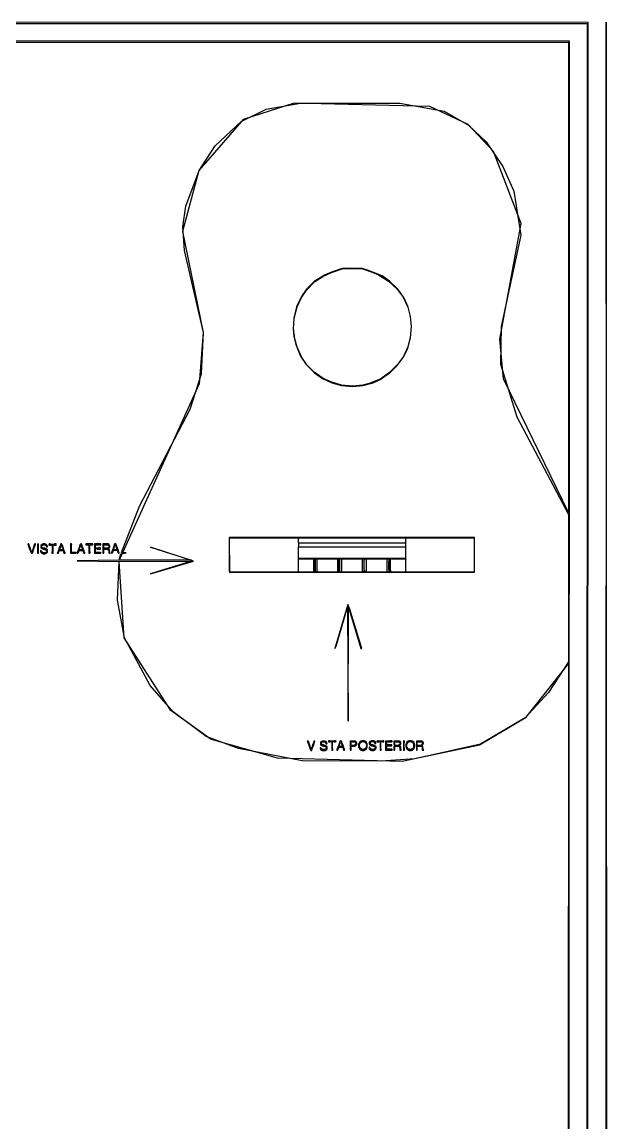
# Model space of a CAD drawing. Extents: x 18 to 322, y -435 to -5.
# Drawn here: x 171.9 to 322, y -287.4 to -4.7 of the extents above; entities that cross this region are included whole.
import ezdxf

# ---------------------------------------------------------------- set-up
doc = ezdxf.new("R2010")
doc.units = 0

msp = doc.modelspace()

# ---------------------------------------------------------------- linework, layer by layer
at = {"layer": 'CONTOURS'}
for p, q in [((317.2, -4.8), (17.6, -4.7)), ((18, -5), (316.9, -5.1)), ((316.9, -5.1), (316.8, -429.8)), ((317.1, -430.1), (317.2, -4.8)), ((321.8, -4.7), (321.7, -434.5)), ((322, -434.8), (321.8, -4.7)), ((312.4, -9.6), (22.4, -9.5)), ((22.8, -9.8), (312.1, -9.9)), ((312.1, -9.9), (312.1, -130.6)), ((312.2, -425.4), (312.4, -9.6)), ((228.2, -30.2), (234.6, -27.1)), ((241.8, -25.5), (228.7, -29.7)), ((234.6, -27.1), (243.4, -25.5)), ((276.6, -26.4), (241.8, -25.5)), ((243.4, -25.5), (268.9, -25.5)), ((268.9, -25.5), (280.2, -27.6)), ((286.4, -31), (276.6, -26.4)), ((280.2, -27.6), (286.5, -31.2)), ((228.7, -29.7), (217.3, -42.8)), ((221.5, -36.5), (228.2, -30.2)), ((292.9, -37.9), (286.4, -31)), ((286.5, -31.2), (291, -35.5)), ((217.4, -42.8), (221.5, -36.5)), ((291, -35.5), (295.3, -41.8)), ((300, -56.4), (292.9, -37.9)), ((295.3, -41.8), (298.1, -48.1)), ((217.3, -42.8), (213.1, -58.5)), ((214, -52), (217.4, -42.8)), ((298.1, -48.1), (299.9, -59.4)), ((213.2, -57.3), (214, -52)), ((294.5, -86.1), (300, -56.4)), ((213.1, -58.5), (218.4, -84.4)), ((213.6, -63.4), (213.2, -57.3)), ((299.9, -59.4), (294.9, -82.9)), ((218.5, -84.4), (213.6, -63.4)), ((249.5, -69.7), (246.9, -71.3)), ((247.1, -71.3), (249.1, -70)), ((249.1, -70), (251.3, -69)), ((251.3, -68.9), (249.5, -69.7)), ((254.1, -68), (251.3, -68.9)), ((251.3, -69), (254.1, -68.1)), ((255.8, -67.9), (254.1, -68)), ((254.1, -68.1), (255.6, -68)), ((255.6, -68), (259.3, -68.1)), ((259.3, -68), (255.8, -67.9)), ((260.6, -68.4), (259.3, -68)), ((259.3, -68.1), (261.8, -68.9)), ((264.3, -69.9), (260.6, -68.4)), ((261.8, -68.9), (263.4, -69.6)), ((263.4, -69.6), (266, -71.2)), ((266.2, -71.2), (264.3, -69.9)), ((244.9, -73.3), (243.6, -75.2)), ((244.9, -73.5), (247.1, -71.3)), ((246.9, -71.3), (244.9, -73.3)), ((266, -71.2), (268.2, -73.3)), ((268.4, -73.4), (266.2, -71.2)), ((268.2, -73.3), (269.7, -75.3)), ((270, -75.6), (268.4, -73.4)), ((243.6, -75.2), (242.4, -77.8)), ((242.5, -77.8), (243.6, -75.4)), ((243.6, -75.4), (244.9, -73.5)), ((269.7, -75.3), (270.9, -77.9)), ((271, -77.9), (270, -75.6)), ((242.4, -77.8), (241.7, -80.7)), ((241.8, -80.7), (242.5, -77.8)), ((270.9, -77.9), (271.5, -80.3)), ((271.6, -80.3), (271, -77.9)), ((241.7, -80.7), (241.5, -83.5)), ((241.6, -83.5), (241.8, -80.7)), ((271.5, -80.3), (271.8, -82.9)), ((271.9, -82.9), (271.6, -80.3)), ((218.4, -84.4), (217.4, -97.6)), ((218, -95), (218.5, -84.4)), ((241.5, -83.5), (241.7, -85.4)), ((241.9, -86), (241.6, -83.5)), ((271.8, -82.9), (271.5, -85.8)), ((271.6, -85.8), (271.9, -82.9)), ((294.9, -82.9), (294.7, -92.5)), ((241.7, -85.4), (242.2, -87.5)), ((242.5, -88.2), (241.9, -86)), ((242.2, -87.5), (243.4, -90.5)), ((271.5, -85.8), (270.9, -88.1)), ((270.9, -88.4), (271.6, -85.8)), ((295.5, -96.3), (294.5, -86.1)), ((243.7, -90.8), (242.5, -88.2)), ((270.9, -88.1), (269.8, -90.6)), ((269.9, -90.6), (270.9, -88.4)), ((243.4, -90.5), (244.8, -92.6)), ((245, -92.7), (243.7, -90.8)), ((244.8, -92.6), (247, -94.8)), ((246.9, -94.6), (245, -92.7)), ((268.3, -92.6), (266.2, -94.7)), ((266.5, -94.6), (268.2, -92.9)), ((268.2, -92.9), (269.9, -90.6)), ((269.8, -90.6), (268.3, -92.6)), ((294.7, -92.5), (298.9, -106.1)), ((215.1, -104.1), (218, -95)), ((249.2, -96.2), (246.9, -94.6)), ((247, -94.8), (249, -96.2)), ((263.8, -96.5), (266.5, -94.6)), ((266.2, -94.7), (264, -96.3)), ((217.4, -97.6), (196.9, -142.9)), ((249, -96.2), (251.4, -97.3)), ((251.4, -97.2), (249.2, -96.2)), ((253.9, -97.9), (251.4, -97.2)), ((251.4, -97.3), (253.9, -98)), ((256.8, -98.2), (253.9, -97.9)), ((253.9, -98), (256.7, -98.3)), ((256.7, -98.3), (259.4, -98)), ((259.4, -97.9), (256.8, -98.2)), ((259.4, -98), (262, -97.3)), ((261, -97.5), (259.4, -97.9)), ((264, -96.3), (261, -97.5)), ((262, -97.3), (263.8, -96.5)), ((312.1, -130.6), (295.5, -96.3)), ((202.1, -129), (215.1, -104.1)), ((298.9, -106.1), (312.1, -131.1)), ((197.5, -140.9), (202.1, -129)), ((312.1, -131.1), (312.1, -169)), ((225.1, -137), (225.2, -146)), ((288, -137), (225.1, -137)), ((225.2, -137.2), (225.3, -137.1)), ((225.2, -145.8), (225.2, -137.2)), ((225.3, -137.1), (242.7, -137.1)), ((242.7, -137.1), (242.8, -137.2)), ((242.8, -137.2), (242.8, -138.3)), ((242.8, -138.3), (242.9, -138.4)), ((242.9, -137.2), (243, -137.1)), ((242.9, -138.4), (242.9, -137.2)), ((243, -138.5), (242.9, -138.4)), ((242.9, -138.4), (242.9, -139.5)), ((243, -137.1), (270.2, -137.1)), ((270.2, -137.1), (270.3, -137.2)), ((270.3, -138.4), (270.2, -138.5)), ((270.3, -137.2), (270.3, -138.4)), ((270.4, -137.2), (270.5, -137.1)), ((270.4, -142.4), (270.4, -137.2)), ((270.5, -137.1), (287.8, -137.1)), ((287.8, -137.1), (287.9, -137.2)), ((287.9, -137.2), (287.9, -145.8)), ((288, -145.9), (288, -137)), ((173.5, -138.7), (173.4, -138.8)), ((173.4, -138.8), (173.5, -138.9)), ((173.7, -138.7), (173.5, -138.7)), ((173.5, -138.9), (173.5, -139)), ((173.5, -139), (173.6, -139.1)), ((173.6, -139.1), (173.6, -139.3)), ((173.6, -139.3), (173.7, -139.4)), ((173.7, -138.8), (173.7, -138.7)), ((173.8, -138.9), (173.7, -138.8)), ((173.7, -139.4), (173.7, -139.6)), ((173.7, -139.6), (173.8, -139.7)), ((173.8, -139.1), (173.8, -138.9)), ((173.9, -139.2), (173.8, -139.1)), ((173.8, -139.7), (173.8, -139.8)), ((173.8, -139.8), (173.9, -139.9)), ((173.9, -139.4), (173.9, -139.2)), ((174, -139.5), (173.9, -139.4)), ((173.9, -139.9), (173.9, -140.1)), ((173.9, -140.1), (174, -140.2)), ((174, -139.7), (174, -139.5)), ((174.1, -139.8), (174, -139.7)), ((174, -140.2), (174, -140.4)), ((174, -140.4), (174.1, -140.5)), ((174.1, -140), (174.1, -139.8)), ((174.2, -140.1), (174.1, -140)), ((174.1, -140.5), (174.1, -140.6)), ((174.1, -140.6), (174.2, -140.7)), ((174.2, -140.3), (174.2, -140.1)), ((174.3, -140.4), (174.2, -140.3)), ((174.2, -140.7), (174.2, -140.9)), ((174.2, -140.9), (174.3, -141)), ((174.3, -140.6), (174.3, -140.4)), ((174.4, -140.7), (174.3, -140.6)), ((174.3, -141), (174.3, -141.1)), ((174.3, -141.1), (174.6, -141.1)), ((174.5, -140.7), (174.4, -140.7)), ((174.6, -140.6), (174.5, -140.7)), ((174.7, -140.2), (174.6, -140.3)), ((174.6, -140.3), (174.6, -140.6)), ((174.6, -141), (174.7, -140.9)), ((174.6, -141.1), (174.6, -141)), ((174.8, -139.9), (174.7, -140)), ((174.7, -140), (174.7, -140.2)), ((174.7, -140.7), (174.8, -140.6)), ((174.7, -140.9), (174.7, -140.7)), ((174.9, -139.6), (174.8, -139.7)), ((174.8, -139.7), (174.8, -139.9)), ((174.8, -140.4), (174.9, -140.3)), ((174.8, -140.6), (174.8, -140.4)), ((175, -139.3), (174.9, -139.4)), ((174.9, -139.4), (174.9, -139.6)), ((174.9, -140.1), (175, -140)), ((174.9, -140.3), (174.9, -140.1)), ((175.1, -139), (175, -139.1)), ((175, -139.1), (175, -139.3)), ((175, -139.8), (175.1, -139.7)), ((175, -140), (175, -139.8)), ((175.2, -138.7), (175.1, -138.8)), ((175.1, -138.8), (175.1, -139)), ((175.1, -139.5), (175.2, -139.4)), ((175.1, -139.7), (175.1, -139.5)), ((175.4, -138.7), (175.2, -138.7)), ((175.2, -139.2), (175.3, -139.1)), ((175.2, -139.4), (175.2, -139.2)), ((175.3, -139), (175.4, -138.9)), ((175.3, -139.1), (175.3, -139)), ((175.4, -138.9), (175.4, -138.7)), ((176, -138.7), (175.9, -138.8)), ((175.9, -138.8), (175.9, -141.1)), ((175.9, -141.1), (176.2, -141.1)), ((176.1, -138.7), (176, -138.7)), ((176.2, -138.8), (176.1, -138.7)), ((176.2, -141.1), (176.2, -138.8)), ((176.9, -140.4), (176.7, -140.4)), ((176.7, -140.4), (176.7, -140.7)), ((176.7, -140.7), (176.9, -140.9)), ((177.1, -138.8), (176.8, -139.1)), ((176.8, -139.1), (176.8, -139.6)), ((176.8, -139.6), (176.9, -139.7)), ((176.9, -139.7), (176.9, -139.8)), ((176.9, -139.8), (177, -139.8)), ((176.9, -140.5), (176.9, -140.4)), ((177, -140.6), (176.9, -140.5)), ((176.9, -140.9), (176.9, -141)), ((176.9, -141), (177, -141)), ((177, -139.2), (177.2, -139)), ((177, -139.5), (177, -139.2)), ((177.2, -139.7), (177, -139.5)), ((177, -139.8), (177.1, -139.9)), ((177, -140.7), (177, -140.6)), ((177.2, -140.9), (177, -140.7)), ((177, -141), (177.1, -141.1)), ((177.2, -138.8), (177.1, -138.8)), ((177.1, -139.9), (177.3, -139.9)), ((177.1, -141.1), (177.2, -141.1)), ((177.3, -138.7), (177.2, -138.8)), ((177.2, -139), (177.3, -139)), ((177.4, -139.7), (177.2, -139.7)), ((177.3, -140.9), (177.2, -140.9)), ((177.2, -141.1), (177.3, -141.2)), ((177.9, -138.7), (177.3, -138.7)), ((177.3, -139), (177.4, -138.9)), ((177.3, -139.9), (177.4, -140)), ((177.4, -141), (177.3, -140.9)), ((177.3, -141.2), (177.9, -141.2)), ((177.4, -138.9), (177.8, -138.9)), ((177.5, -139.8), (177.4, -139.7)), ((177.4, -140), (177.6, -140)), ((177.9, -141), (177.4, -141)), ((177.8, -139.8), (177.5, -139.8)), ((177.6, -140), (177.7, -140.1)), ((177.7, -140.1), (178, -140.1)), ((177.8, -138.9), (177.9, -139)), ((177.9, -139.9), (177.8, -139.8)), ((178, -138.8), (177.9, -138.7)), ((177.9, -139), (178, -139)), ((178.1, -139.9), (177.9, -139.9)), ((178, -140.9), (177.9, -141)), ((177.9, -141.2), (178, -141.1)), ((178.1, -138.8), (178, -138.8)), ((178, -139), (178.2, -139.2)), ((178, -140.1), (178.3, -140.4)), ((178.1, -140.9), (178, -140.9)), ((178, -141.1), (178.2, -141.1)), ((178.4, -139.1), (178.1, -138.8)), ((178.2, -140), (178.1, -139.9)), ((178.2, -140.8), (178.1, -140.9)), ((178.2, -139.2), (178.2, -139.4)), ((178.2, -139.4), (178.5, -139.4)), ((178.3, -140), (178.2, -140)), ((178.3, -140.6), (178.2, -140.7)), ((178.2, -140.7), (178.2, -140.8)), ((178.2, -141.1), (178.5, -140.8)), ((178.5, -140.2), (178.3, -140)), ((178.3, -140.4), (178.3, -140.6)), ((178.4, -139.2), (178.4, -139.1)), ((178.5, -139.3), (178.4, -139.2)), ((178.5, -139.4), (178.5, -139.3)), ((178.5, -140.8), (178.5, -140.2)), ((178.9, -138.7), (178.8, -138.8)), ((178.8, -138.8), (178.8, -138.9)), ((178.8, -138.9), (178.9, -139)), ((179.2, -138.7), (178.9, -138.7)), ((178.9, -139), (179.4, -139)), ((179.3, -138.8), (179.2, -138.7)), ((180.2, -138.8), (179.3, -138.8)), ((179.4, -139), (179.5, -138.9)), ((179.5, -138.9), (179.7, -139.1)), ((179.7, -140.7), (179.6, -140.8)), ((179.6, -140.8), (179.6, -141.1)), ((179.6, -141.1), (179.9, -141.1)), ((179.7, -139.1), (179.7, -140.7)), ((179.9, -139), (180, -138.9)), ((179.9, -141.1), (179.9, -139)), ((180, -138.9), (180.1, -138.9)), ((180.1, -138.9), (180.2, -139)), ((180.3, -138.7), (180.2, -138.8)), ((180.2, -139), (180.7, -139)), ((180.7, -138.7), (180.3, -138.7)), ((180.7, -139), (180.7, -138.7)), ((181.1, -140.9), (181, -141)), ((181, -141), (181, -141.1)), ((181, -141.1), (181.3, -141.1)), ((181.2, -140.6), (181.1, -140.7)), ((181.1, -140.7), (181.1, -140.9)), ((181.3, -140.4), (181.2, -140.5)), ((181.2, -140.5), (181.2, -140.6)), ((181.4, -140.1), (181.3, -140.2)), ((181.3, -140.2), (181.3, -140.4)), ((181.3, -140.9), (181.4, -140.8)), ((181.3, -141.1), (181.3, -140.9)), ((181.5, -139.8), (181.4, -139.9)), ((181.4, -139.9), (181.4, -140.1)), ((181.4, -140.6), (181.6, -140.4)), ((181.4, -140.8), (181.4, -140.6)), ((181.6, -139.5), (181.5, -139.6)), ((181.5, -139.6), (181.5, -139.8)), ((181.7, -139.3), (181.6, -139.4)), ((181.6, -139.4), (181.6, -139.5)), ((181.6, -140), (181.7, -139.9)), ((181.6, -140.1), (181.6, -140)), ((181.7, -140.2), (181.6, -140.1)), ((181.6, -140.4), (182.5, -140.4)), ((181.8, -139), (181.7, -139.1)), ((181.7, -139.1), (181.7, -139.3)), ((181.7, -139.7), (181.8, -139.6)), ((181.7, -139.9), (181.7, -139.7)), ((182.3, -140.2), (181.7, -140.2)), ((181.9, -138.7), (181.8, -138.8)), ((181.8, -138.8), (181.8, -139)), ((181.8, -139.4), (181.9, -139.3)), ((181.8, -139.6), (181.8, -139.4)), ((182.1, -138.7), (181.9, -138.7)), ((181.9, -139.2), (182, -139.1)), ((181.9, -139.3), (181.9, -139.2)), ((182, -139.1), (182.2, -139.3)), ((182.2, -138.8), (182.1, -138.7)), ((182.2, -138.9), (182.2, -138.8)), ((182.3, -139), (182.2, -138.9)), ((182.2, -139.3), (182.2, -139.5)), ((182.2, -139.5), (182.3, -139.6)), ((182.3, -139.1), (182.3, -139)), ((182.4, -139.2), (182.3, -139.1)), ((182.3, -139.6), (182.3, -139.8)), ((182.3, -139.8), (182.4, -139.9)), ((182.4, -140.1), (182.3, -140.2)), ((182.4, -139.4), (182.4, -139.2)), ((182.5, -139.5), (182.4, -139.4)), ((182.4, -139.9), (182.4, -140.1)), ((182.5, -139.7), (182.5, -139.5)), ((182.6, -139.8), (182.5, -139.7)), ((182.5, -140.4), (182.6, -140.5)), ((182.6, -140), (182.6, -139.8)), ((182.7, -140.1), (182.6, -140)), ((182.6, -140.5), (182.6, -140.8)), ((182.6, -140.8), (182.7, -140.9)), ((182.7, -140.3), (182.7, -140.1)), ((182.8, -140.4), (182.7, -140.3)), ((182.7, -140.9), (182.7, -141.1)), ((182.7, -141.1), (183, -141.1)), ((182.8, -140.6), (182.8, -140.4)), ((182.9, -140.7), (182.8, -140.6)), ((182.9, -140.8), (182.9, -140.7)), ((183, -140.9), (182.9, -140.8)), ((183, -141.1), (183, -140.9)), ((184.4, -138.7), (184.4, -141.1)), ((184.6, -138.7), (184.4, -138.7)), ((184.4, -141.1), (185.8, -141.1)), ((184.7, -138.8), (184.6, -138.7)), ((184.6, -138.9), (184.7, -138.8)), ((184.6, -140.8), (184.6, -138.9)), ((184.7, -140.9), (184.6, -140.8)), ((185.8, -140.9), (184.7, -140.9)), ((185.8, -141.1), (185.8, -140.9)), ((186.2, -140.8), (186.1, -140.9)), ((186.1, -140.9), (186.1, -141.1)), ((186.1, -141.1), (186.3, -141.1)), ((186.3, -140.5), (186.2, -140.6)), ((186.2, -140.6), (186.2, -140.8)), ((186.4, -140.2), (186.3, -140.3)), ((186.3, -140.3), (186.3, -140.5)), ((186.3, -141.1), (186.4, -141)), ((186.5, -140), (186.4, -140.1)), ((186.4, -140.1), (186.4, -140.2)), ((186.4, -140.8), (186.5, -140.7)), ((186.4, -141), (186.4, -140.8)), ((186.6, -139.7), (186.5, -139.8)), ((186.5, -139.8), (186.5, -140)), ((186.5, -140.5), (186.6, -140.4)), ((186.5, -140.7), (186.5, -140.5)), ((186.7, -139.4), (186.6, -139.5)), ((186.6, -139.5), (186.6, -139.7)), ((186.6, -140.1), (186.7, -140)), ((186.7, -140.2), (186.6, -140.1)), ((186.6, -140.4), (187.5, -140.4)), ((186.8, -139.1), (186.7, -139.2)), ((186.7, -139.2), (186.7, -139.4)), ((186.7, -139.8), (186.8, -139.7)), ((186.7, -140), (186.7, -139.8)), ((187.4, -140.2), (186.7, -140.2)), ((187, -138.7), (186.8, -138.9)), ((186.8, -138.9), (186.8, -139.1)), ((186.8, -139.6), (186.9, -139.5)), ((186.8, -139.7), (186.8, -139.6)), ((186.9, -139.3), (187.1, -139.1)), ((186.9, -139.5), (186.9, -139.3)), ((187.2, -138.7), (187, -138.7)), ((187.1, -139.1), (187.2, -139.2)), ((187.3, -138.8), (187.2, -138.7)), ((187.2, -139.2), (187.2, -139.4)), ((187.2, -139.4), (187.3, -139.5)), ((187.3, -139), (187.3, -138.8)), ((187.4, -139.1), (187.3, -139)), ((187.3, -139.5), (187.3, -139.7)), ((187.3, -139.7), (187.4, -139.8)), ((187.4, -139.3), (187.4, -139.1)), ((187.5, -139.4), (187.4, -139.3)), ((187.4, -139.8), (187.4, -140)), ((187.4, -140), (187.5, -140.1)), ((187.5, -140.1), (187.4, -140.2)), ((187.5, -139.6), (187.5, -139.4)), ((187.6, -139.7), (187.5, -139.6)), ((187.5, -140.4), (187.6, -140.5)), ((187.6, -139.9), (187.6, -139.7)), ((187.7, -140), (187.6, -139.9)), ((187.6, -140.5), (187.6, -140.6)), ((187.6, -140.6), (187.7, -140.7)), ((187.7, -140.1), (187.7, -140)), ((187.8, -140.2), (187.7, -140.1)), ((187.7, -140.7), (187.7, -140.9)), ((187.7, -140.9), (187.8, -141)), ((187.8, -140.4), (187.8, -140.2)), ((187.9, -140.5), (187.8, -140.4)), ((187.8, -141), (187.8, -141.1)), ((187.8, -141.1), (188.1, -141.1)), ((187.9, -140.7), (187.9, -140.5)), ((188, -140.8), (187.9, -140.7)), ((188, -140.9), (188, -140.8)), ((188.1, -141), (188, -140.9)), ((188.1, -141.1), (188.1, -141)), ((188.3, -138.7), (188.3, -138.9)), ((190.1, -138.7), (188.3, -138.7)), ((188.3, -138.9), (189, -138.9)), ((189, -138.9), (189.1, -139)), ((189.1, -139), (189.1, -141.1)), ((189.1, -141.1), (189.3, -141.1)), ((189.3, -139), (189.4, -138.9)), ((189.3, -140.7), (189.3, -139)), ((189.4, -140.8), (189.3, -140.7)), ((189.3, -141.1), (189.4, -141)), ((189.4, -138.9), (190.1, -138.9)), ((189.4, -141), (189.4, -140.8)), ((190.1, -138.9), (190.1, -138.7)), ((190.5, -138.7), (190.5, -141.1)), ((192.2, -138.7), (190.5, -138.7)), ((190.5, -141.1), (192.2, -141.1)), ((190.8, -139), (190.9, -138.9)), ((190.8, -139.7), (190.8, -139)), ((190.9, -139.8), (190.8, -139.7)), ((190.8, -140), (190.9, -139.9)), ((190.8, -140.8), (190.8, -140)), ((190.9, -140.9), (190.8, -140.8)), ((190.9, -138.9), (192.2, -138.9)), ((191.5, -139.8), (190.9, -139.8)), ((190.9, -139.9), (191.1, -139.9)), ((192, -140.9), (190.9, -140.9)), ((191.1, -139.9), (191.2, -140)), ((191.2, -140), (192.1, -140)), ((191.6, -139.7), (191.5, -139.8)), ((192.1, -139.7), (191.6, -139.7)), ((192.1, -140.8), (192, -140.9)), ((192.1, -140), (192.1, -139.7)), ((192.2, -140.9), (192.1, -140.8)), ((192.2, -138.9), (192.2, -138.7)), ((192.2, -141.1), (192.2, -140.9)), ((192.7, -138.7), (192.7, -141.1)), ((194.1, -138.7), (192.7, -138.7)), ((192.7, -141.1), (192.9, -141.1)), ((192.9, -139), (193, -138.9)), ((192.9, -139.7), (192.9, -139)), ((193, -139.8), (192.9, -139.7)), ((192.9, -140.1), (193, -140)), ((192.9, -141.1), (192.9, -140.1)), ((193, -138.9), (193.9, -138.9)), ((194, -139.8), (193, -139.8)), ((193, -140), (193.9, -140)), ((193.9, -138.9), (194, -139)), ((193.9, -140), (194.2, -140.3)), ((194, -139), (194.1, -139)), ((194.2, -139.6), (194, -139.8)), ((194.4, -139), (194.1, -138.7)), ((194.1, -139), (194.2, -139.1)), ((194.1, -139.9), (194.3, -139.7)), ((194.2, -140), (194.1, -139.9)), ((194.2, -139.1), (194.2, -139.6)), ((194.3, -140), (194.2, -140)), ((194.2, -140.3), (194.2, -141)), ((194.2, -141), (194.3, -141.1)), ((194.3, -139.7), (194.4, -139.7)), ((194.3, -140.1), (194.3, -140)), ((194.4, -140.2), (194.3, -140.1)), ((194.3, -141.1), (194.6, -141.1)), ((194.4, -139.1), (194.4, -139)), ((194.5, -139.2), (194.4, -139.1)), ((194.4, -139.6), (194.5, -139.5)), ((194.4, -139.7), (194.4, -139.6)), ((194.4, -140.7), (194.4, -140.2)), ((194.5, -140.8), (194.4, -140.7)), ((194.5, -139.5), (194.5, -139.2)), ((194.5, -140.9), (194.5, -140.8)), ((194.6, -141), (194.5, -140.9)), ((194.6, -141.1), (194.6, -141)), ((195, -140.7), (194.9, -140.8)), ((194.9, -140.8), (194.9, -141.1)), ((194.9, -141.1), (195.1, -141.1)), ((195.1, -140.5), (195, -140.6)), ((195, -140.6), (195, -140.7)), ((195.2, -140.2), (195.1, -140.3)), ((195.1, -140.3), (195.1, -140.5)), ((195.1, -141), (195.2, -140.9)), ((195.1, -141.1), (195.1, -141)), ((195.3, -139.9), (195.2, -140)), ((195.2, -140), (195.2, -140.2)), ((195.2, -140.7), (195.3, -140.6)), ((195.2, -140.9), (195.2, -140.7)), ((195.4, -139.6), (195.3, -139.7)), ((195.3, -139.7), (195.3, -139.9)), ((195.3, -140.4), (195.4, -140.3)), ((195.3, -140.6), (195.3, -140.4)), ((195.5, -139.3), (195.4, -139.4)), ((195.4, -139.4), (195.4, -139.6)), ((195.4, -140.3), (196.3, -140.3)), ((195.6, -139.1), (195.5, -139.2)), ((195.5, -139.2), (195.5, -139.3)), ((195.5, -139.8), (195.6, -139.7)), ((195.5, -140.1), (195.5, -139.8)), ((195.6, -140.2), (195.5, -140.1)), ((195.7, -138.8), (195.6, -138.9)), ((195.6, -138.9), (195.6, -139.1)), ((195.6, -139.5), (195.7, -139.4)), ((195.6, -139.7), (195.6, -139.5)), ((196.2, -140.2), (195.6, -140.2)), ((195.7, -138.7), (195.7, -138.8)), ((196, -138.7), (195.7, -138.7)), ((195.7, -139.2), (195.9, -139)), ((195.7, -139.4), (195.7, -139.2)), ((195.9, -139), (196, -139.1)), ((196.1, -138.8), (196, -138.7)), ((196, -139.1), (196, -139.3)), ((196, -139.3), (196.1, -139.4)), ((196.1, -139), (196.1, -138.8)), ((196.2, -139.1), (196.1, -139)), ((196.1, -139.4), (196.1, -139.6)), ((196.1, -139.6), (196.2, -139.7)), ((196.2, -139.2), (196.2, -139.1)), ((196.3, -139.3), (196.2, -139.2)), ((196.2, -139.7), (196.2, -139.9)), ((196.2, -139.9), (196.3, -140)), ((196.3, -140.1), (196.2, -140.2)), ((196.3, -139.5), (196.3, -139.3)), ((196.4, -139.6), (196.3, -139.5)), ((196.3, -140), (196.3, -140.1)), ((196.3, -140.3), (196.4, -140.4)), ((196.4, -139.8), (196.4, -139.6)), ((196.5, -139.9), (196.4, -139.8)), ((196.4, -140.4), (196.4, -140.6)), ((196.4, -140.6), (196.5, -140.7)), ((196.5, -140.1), (196.5, -139.9)), ((196.6, -140.2), (196.5, -140.1)), ((196.5, -140.7), (196.5, -140.9)), ((196.5, -140.9), (196.6, -141)), ((196.6, -140.4), (196.6, -140.2)), ((196.7, -140.5), (196.6, -140.4)), ((196.6, -141), (196.6, -141.1)), ((196.6, -141.1), (196.9, -141.1)), ((196.7, -140.7), (196.7, -140.5)), ((196.8, -140.8), (196.7, -140.7)), ((196.8, -140.9), (196.8, -140.8)), ((196.9, -141), (196.8, -140.9)), ((196.9, -141.1), (196.9, -141)), ((196.9, -142.9), (197.3, -141.2)), ((197.3, -141.2), (198.7, -141)), ((198.7, -141), (197.5, -140.9)), ((215.9, -143.1), (204.9, -139.5)), ((204.9, -139.5), (215.4, -142.9)), ((242.9, -139.5), (242.8, -139.6)), ((242.8, -139.6), (242.8, -145.8)), ((242.9, -139.5), (243, -139.4)), ((242.9, -142.3), (242.9, -139.5)), ((270.2, -138.5), (243, -138.5)), ((243, -139.4), (270.2, -139.4)), ((270.2, -139.4), (270.3, -139.5)), ((270.3, -139.5), (270.3, -142.3)), ((196.9, -142.9), (186.1, -143)), ((186.1, -143), (196.8, -143.2)), ((196.4, -153.1), (196.9, -143.2)), ((196.8, -143.2), (198.1, -162.8)), ((215.4, -142.9), (196.9, -142.9)), ((196.9, -143.2), (215.4, -143.1)), ((215.4, -143.1), (204.9, -146.4)), ((204.9, -146.4), (215.9, -143.1)), ((243, -142.4), (242.9, -142.3)), ((242.9, -142.6), (243, -142.5)), ((242.9, -145.8), (242.9, -142.6)), ((270.2, -142.4), (243, -142.4)), ((243, -142.5), (246.6, -142.5)), ((246.6, -142.5), (246.7, -142.6)), ((246.7, -142.6), (246.7, -145.8)), ((246.8, -142.6), (246.9, -142.5)), ((246.8, -145.8), (246.8, -142.6)), ((246.9, -142.5), (247, -142.5)), ((247, -142.5), (247.1, -142.6)), ((247.1, -142.6), (247.1, -145.8)), ((247.2, -142.6), (247.3, -142.5)), ((247.2, -145.8), (247.2, -142.6)), ((247.3, -142.5), (247.5, -142.5)), ((247.5, -142.5), (247.6, -142.6)), ((247.6, -142.6), (247.6, -145.5)), ((247.7, -142.6), (247.8, -142.5)), ((247.7, -145.8), (247.7, -142.6)), ((247.8, -142.5), (252.9, -142.5)), ((252.9, -142.5), (253, -142.6)), ((253, -142.6), (253.1, -142.5)), ((253, -145.8), (253, -142.6)), ((253, -142.6), (253, -145.8)), ((253.1, -142.5), (253.3, -142.5)), ((253.3, -142.5), (253.4, -142.6)), ((253.4, -142.6), (253.5, -142.5)), ((253.4, -145.8), (253.4, -142.6)), ((253.4, -142.6), (253.4, -145.8)), ((253.5, -142.5), (253.8, -142.5)), ((253.8, -142.5), (253.9, -142.6)), ((253.9, -142.6), (253.9, -145.8)), ((254, -142.6), (254.1, -142.5)), ((254, -145.8), (254, -142.6)), ((254.1, -142.5), (259.1, -142.5)), ((259.1, -142.5), (259.2, -142.6)), ((259.2, -142.6), (259.2, -145.6)), ((259.3, -142.6), (259.4, -142.5)), ((259.3, -145.8), (259.3, -142.6)), ((259.4, -142.5), (259.5, -142.5)), ((259.5, -142.5), (259.7, -142.7)), ((259.7, -142.9), (259.6, -143)), ((259.6, -143), (259.6, -145.3)), ((259.7, -142.6), (259.8, -142.5)), ((259.7, -145.8), (259.7, -142.6)), ((259.7, -142.7), (259.7, -142.9)), ((259.8, -142.5), (260.1, -142.5)), ((260.1, -142.5), (260.2, -142.6)), ((260.2, -142.6), (260.2, -145.8)), ((260.3, -142.6), (260.4, -142.5)), ((260.3, -145.4), (260.3, -142.6)), ((260.4, -142.5), (265.4, -142.5)), ((265.4, -142.5), (265.5, -142.6)), ((265.5, -142.6), (265.5, -145.8)), ((265.6, -142.6), (265.7, -142.5)), ((265.6, -145.8), (265.6, -142.6)), ((265.7, -142.5), (265.9, -142.5)), ((265.9, -142.5), (266.1, -142.7)), ((266.1, -143), (266, -143.1)), ((266, -143.1), (266, -145.2)), ((266.1, -142.6), (266.2, -142.5)), ((266.1, -145.8), (266.1, -142.6)), ((266.1, -142.7), (266.1, -143)), ((266.2, -142.5), (266.3, -142.5)), ((266.3, -142.5), (266.4, -142.6)), ((266.4, -142.6), (266.4, -145.3)), ((266.5, -142.6), (266.6, -142.5)), ((266.5, -145.8), (266.5, -142.6)), ((266.6, -142.5), (270.2, -142.5)), ((270.3, -142.3), (270.2, -142.4)), ((270.2, -142.5), (270.3, -142.6)), ((270.3, -142.6), (270.3, -145.8)), ((270.5, -142.5), (270.4, -142.4)), ((270.4, -142.6), (270.5, -142.5)), ((270.4, -145.8), (270.4, -142.6)), ((225.3, -145.9), (225.2, -145.8)), ((225.2, -146), (288, -145.9)), ((242.7, -145.9), (225.3, -145.9)), ((242.8, -145.8), (242.7, -145.9)), ((243, -145.9), (242.9, -145.8)), ((246.6, -145.9), (243, -145.9)), ((246.7, -145.8), (246.6, -145.9)), ((246.9, -145.9), (246.8, -145.8)), ((247, -145.9), (246.9, -145.9)), ((247.1, -145.8), (247, -145.9)), ((247.3, -145.9), (247.2, -145.8)), ((247.6, -145.9), (247.3, -145.9)), ((247.6, -145.5), (247.7, -145.6)), ((247.7, -145.8), (247.6, -145.9)), ((247.7, -145.6), (247.7, -145.8)), ((247.8, -145.9), (247.7, -145.8)), ((252.9, -145.9), (247.8, -145.9)), ((253, -145.8), (252.9, -145.9)), ((253.1, -145.9), (253, -145.8)), ((253.3, -145.9), (253.1, -145.9)), ((253.4, -145.8), (253.3, -145.9)), ((253.5, -145.9), (253.4, -145.8)), ((253.8, -145.9), (253.5, -145.9)), ((253.9, -145.8), (253.8, -145.9)), ((254.1, -145.9), (254, -145.8)), ((259.2, -145.9), (254.1, -145.9)), ((259.2, -145.6), (259.3, -145.7)), ((259.3, -145.8), (259.2, -145.9)), ((259.3, -145.7), (259.3, -145.8)), ((259.4, -145.9), (259.3, -145.8)), ((259.6, -145.9), (259.4, -145.9)), ((259.6, -145.3), (259.7, -145.4)), ((259.7, -145.8), (259.6, -145.9)), ((259.7, -145.4), (259.7, -145.8)), ((259.8, -145.9), (259.7, -145.8)), ((260.1, -145.9), (259.8, -145.9)), ((260.2, -145.8), (260.1, -145.9)), ((260.2, -145.5), (260.3, -145.4)), ((260.2, -145.8), (260.2, -145.5)), ((260.3, -145.9), (260.2, -145.8)), ((265.4, -145.9), (260.3, -145.9)), ((265.5, -145.8), (265.4, -145.9)), ((265.7, -145.9), (265.6, -145.8)), ((266, -145.9), (265.7, -145.9)), ((266, -145.2), (266.1, -145.3)), ((266.1, -145.8), (266, -145.9)), ((266.1, -145.3), (266.1, -145.8)), ((266.2, -145.9), (266.1, -145.8)), ((266.4, -145.9), (266.2, -145.9)), ((266.4, -145.3), (266.5, -145.4)), ((266.5, -145.8), (266.4, -145.9)), ((266.5, -145.4), (266.5, -145.8)), ((266.6, -145.9), (266.5, -145.8)), ((270.2, -145.9), (266.6, -145.9)), ((270.3, -145.8), (270.2, -145.9)), ((270.5, -145.9), (270.4, -145.8)), ((287.8, -145.9), (270.5, -145.9)), ((287.9, -145.8), (287.8, -145.9)), ((198.2, -162.8), (196.4, -153.1)), ((255.5, -154.2), (252.2, -165.5)), ((252.5, -164.9), (255.4, -154.9)), ((255.4, -154.9), (255.6, -184.2)), ((256, -155.4), (255.5, -154.2)), ((255.6, -184.2), (255.7, -154.9)), ((255.7, -154.9), (258.9, -165.5)), ((259.1, -165.5), (256, -155.4)), ((198.1, -162.8), (209.9, -181.2)), ((204.8, -175), (198.2, -162.8)), ((252.2, -165.5), (252.5, -164.9)), ((258.9, -165.5), (259.1, -165.5)), ((301.3, -183.2), (312.1, -169.5)), ((312.1, -169), (307, -176.8)), ((312.1, -169.5), (312, -374.3)), ((210.7, -181.8), (204.8, -175)), ((307, -176.8), (301, -183.3)), ((209.9, -181.2), (220.5, -188.8)), ((219.2, -188.1), (210.7, -181.8)), ((289.3, -190.3), (301.3, -183.2)), ((301, -183.3), (289.6, -190.1)), ((227.5, -191.2), (219.2, -188.1)), ((220.5, -188.8), (237.4, -193.6)), ((245.1, -189.3), (245.2, -189.4)), ((245.4, -189.3), (245.1, -189.3)), ((245.4, -189.4), (245.4, -189.3)), ((247.1, -189.3), (246.8, -189.3)), ((246.8, -189.3), (246.8, -189.5)), ((247.1, -189.4), (247.1, -189.3)), ((248.9, -189.3), (248.8, -189.4)), ((249.7, -189.3), (248.9, -189.3)), ((249.8, -189.4), (249.7, -189.3)), ((250.6, -189.2), (250.6, -189.5)), ((250.9, -189.2), (250.6, -189.2)), ((251, -189.3), (250.9, -189.2)), ((252, -189.3), (251, -189.3)), ((252.1, -189.2), (252, -189.3)), ((252.4, -189.2), (252.1, -189.2)), ((252.5, -189.3), (252.4, -189.2)), ((252.5, -189.4), (252.5, -189.3)), ((253.6, -189.2), (253.5, -189.3)), ((253.5, -189.3), (253.5, -189.5)), ((253.7, -189.3), (253.6, -189.2)), ((253.8, -189.2), (253.7, -189.3)), ((253.9, -189.3), (253.8, -189.2)), ((253.9, -189.4), (253.9, -189.3)), ((256.2, -189.2), (256.1, -189.3)), ((256.1, -189.3), (256.1, -191.6)), ((256.3, -189.3), (256.2, -189.2)), ((257.5, -189.3), (256.3, -189.3)), ((257.7, -189.5), (257.5, -189.3)), ((258.9, -189.3), (258.8, -189.4)), ((259, -189.3), (258.9, -189.3)), ((259.1, -189.2), (259, -189.3)), ((259.7, -189.2), (259.1, -189.2)), ((259.8, -189.3), (259.7, -189.2)), ((259.9, -189.3), (259.8, -189.3)), ((260, -189.4), (259.9, -189.3)), ((261.4, -189.3), (261.3, -189.4)), ((261.5, -189.3), (261.4, -189.3)), ((261.6, -189.2), (261.5, -189.3)), ((262.1, -189.2), (261.6, -189.2)), ((262.2, -189.3), (262.1, -189.2)), ((262.4, -189.3), (262.2, -189.3)), ((262.6, -189.5), (262.4, -189.3)), ((263.1, -189.2), (263, -189.3)), ((263, -189.3), (263, -189.5)), ((263.3, -189.2), (263.1, -189.2)), ((263.4, -189.3), (263.3, -189.2)), ((264.4, -189.3), (263.4, -189.3)), ((264.5, -189.2), (264.4, -189.3)), ((264.8, -189.2), (264.5, -189.2)), ((264.8, -189.5), (264.8, -189.2)), ((266.2, -189.3), (265.2, -189.3)), ((265.2, -189.3), (265.2, -191.6)), ((266.3, -189.2), (266.2, -189.3)), ((266.8, -189.2), (266.3, -189.2)), ((266.9, -189.3), (266.8, -189.2)), ((266.9, -189.4), (266.9, -189.3)), ((267.3, -189.3), (267.3, -190.1)), ((268.8, -189.3), (267.3, -189.3)), ((268.9, -189.4), (268.8, -189.3)), ((269.9, -189.2), (269.8, -189.3)), ((269.8, -189.3), (269.8, -191.6)), ((270, -189.2), (269.9, -189.2)), ((270.1, -189.3), (270, -189.2)), ((270.1, -189.7), (270.1, -189.3)), ((271, -189.3), (270.6, -189.7)), ((271.2, -189.3), (271, -189.3)), ((271.3, -189.2), (271.2, -189.3)), ((271.8, -189.2), (271.3, -189.2)), ((271.9, -189.3), (271.8, -189.2)), ((272.1, -189.3), (271.9, -189.3)), ((272.5, -189.7), (272.1, -189.3)), ((273.1, -189.3), (273.1, -191.6)), ((274.6, -189.3), (273.1, -189.3)), ((274.8, -189.5), (274.6, -189.3)), ((243.8, -194.4), (227.5, -191.2)), ((245.2, -189.4), (245.2, -189.6)), ((245.2, -189.6), (245.3, -189.7)), ((245.3, -189.7), (245.3, -189.8)), ((245.3, -189.8), (245.4, -189.9)), ((245.5, -189.5), (245.4, -189.4)), ((245.4, -189.9), (245.4, -190.1)), ((245.4, -190.1), (245.5, -190.2)), ((245.5, -189.7), (245.5, -189.5)), ((245.6, -189.8), (245.5, -189.7)), ((245.5, -190.2), (245.5, -190.4)), ((245.5, -190.4), (245.6, -190.5)), ((245.6, -190), (245.6, -189.8)), ((245.7, -190.1), (245.6, -190)), ((245.6, -190.5), (245.6, -190.7)), ((245.6, -190.7), (245.7, -190.8)), ((245.7, -190.2), (245.7, -190.1)), ((245.8, -190.3), (245.7, -190.2)), ((245.7, -190.8), (245.7, -190.9)), ((245.7, -190.9), (245.8, -191)), ((245.8, -190.5), (245.8, -190.3)), ((245.9, -190.6), (245.8, -190.5)), ((245.8, -191), (245.8, -191.2)), ((245.8, -191.2), (245.9, -191.3)), ((245.9, -190.9), (245.9, -190.6)), ((246, -191), (245.9, -190.9)), ((245.9, -191.3), (245.9, -191.5)), ((245.9, -191.5), (246, -191.6)), ((246, -191.1), (246, -191)), ((246.1, -191.2), (246, -191.1)), ((246, -191.6), (246, -191.7)), ((246, -191.7), (246.3, -191.7)), ((246.2, -191.2), (246.1, -191.2)), ((246.3, -191.1), (246.2, -191.2)), ((246.4, -190.8), (246.3, -190.9)), ((246.3, -190.9), (246.3, -191.1)), ((246.3, -191.5), (246.4, -191.4)), ((246.3, -191.7), (246.3, -191.5)), ((246.5, -190.5), (246.4, -190.6)), ((246.4, -190.6), (246.4, -190.8)), ((246.4, -191.2), (246.5, -191.1)), ((246.4, -191.4), (246.4, -191.2)), ((246.6, -190.1), (246.5, -190.2)), ((246.5, -190.2), (246.5, -190.5)), ((246.5, -190.9), (246.6, -190.8)), ((246.5, -191.1), (246.5, -190.9)), ((246.7, -189.8), (246.6, -189.9)), ((246.6, -189.9), (246.6, -190.1)), ((246.6, -190.6), (246.7, -190.5)), ((246.6, -190.8), (246.6, -190.6)), ((246.8, -189.5), (246.7, -189.6)), ((246.7, -189.6), (246.7, -189.8)), ((246.7, -190.4), (246.8, -190.3)), ((246.7, -190.5), (246.7, -190.4)), ((246.8, -190.1), (246.9, -190)), ((246.8, -190.3), (246.8, -190.1)), ((246.9, -189.8), (247, -189.7)), ((246.9, -190), (246.9, -189.8)), ((247, -189.5), (247.1, -189.4)), ((247, -189.7), (247, -189.5)), ((248.6, -191), (248.4, -191)), ((248.4, -191), (248.4, -191.2)), ((248.4, -191.2), (248.5, -191.3)), ((248.6, -189.6), (248.5, -189.7)), ((248.5, -189.7), (248.5, -190.2)), ((248.5, -190.2), (248.7, -190.4)), ((248.5, -191.3), (248.5, -191.4)), ((248.5, -191.4), (248.7, -191.6)), ((248.7, -189.4), (248.6, -189.5)), ((248.6, -189.5), (248.6, -189.6)), ((248.6, -191.1), (248.6, -191)), ((249, -191.5), (248.6, -191.1)), ((248.8, -189.4), (248.7, -189.4)), ((248.7, -189.8), (249, -189.5)), ((248.7, -190), (248.7, -189.8)), ((249, -190.3), (248.7, -190)), ((248.7, -190.4), (248.8, -190.4)), ((248.7, -191.6), (248.8, -191.6)), ((248.8, -190.4), (248.9, -190.5)), ((248.8, -191.6), (248.9, -191.7)), ((248.9, -190.5), (249.2, -190.5)), ((248.9, -191.7), (249.8, -191.7)), ((249, -189.5), (249.6, -189.5)), ((249.3, -190.3), (249, -190.3)), ((249.7, -191.5), (249, -191.5)), ((249.2, -190.5), (249.3, -190.6)), ((249.4, -190.4), (249.3, -190.3)), ((249.3, -190.6), (249.5, -190.6)), ((249.7, -190.4), (249.4, -190.4)), ((249.5, -190.6), (249.6, -190.7)), ((249.6, -189.5), (249.9, -189.8)), ((249.6, -190.7), (249.8, -190.7)), ((249.8, -190.5), (249.7, -190.4)), ((250, -191.2), (249.7, -191.5)), ((249.9, -189.4), (249.8, -189.4)), ((249.9, -190.5), (249.8, -190.5)), ((249.8, -190.7), (250, -190.9)), ((249.8, -191.7), (249.9, -191.6)), ((250.1, -189.6), (249.9, -189.4)), ((249.9, -189.8), (249.9, -189.9)), ((249.9, -189.9), (250, -190)), ((250.2, -190.8), (249.9, -190.5)), ((249.9, -191.6), (250, -191.6)), ((250, -190), (250.1, -190)), ((250, -190.9), (250, -191.2)), ((250, -191.6), (250.1, -191.5)), ((250.1, -189.8), (250.1, -189.6)), ((250.2, -189.9), (250.1, -189.8)), ((250.1, -190), (250.2, -189.9)), ((250.1, -191.4), (250.2, -191.3)), ((250.1, -191.5), (250.1, -191.4)), ((250.2, -191.3), (250.2, -190.8)), ((250.6, -189.5), (251.1, -189.5)), ((251.1, -189.5), (251.2, -189.4)), ((251.2, -189.4), (251.3, -189.4)), ((251.3, -189.4), (251.4, -189.5)), ((251.4, -189.5), (251.4, -191.6)), ((251.4, -191.6), (251.7, -191.6)), ((251.6, -189.6), (251.8, -189.4)), ((251.6, -191.3), (251.6, -189.6)), ((251.7, -191.4), (251.6, -191.3)), ((251.7, -191.6), (251.7, -191.4)), ((251.8, -189.4), (251.9, -189.4)), ((251.9, -189.4), (252, -189.5)), ((252, -189.5), (252.4, -189.5)), ((252.4, -189.5), (252.5, -189.4)), ((252.8, -191.4), (252.7, -191.5)), ((252.7, -191.5), (252.7, -191.6)), ((252.7, -191.6), (253, -191.6)), ((252.9, -191.1), (252.8, -191.2)), ((252.8, -191.2), (252.8, -191.4)), ((253, -190.9), (252.9, -191)), ((252.9, -191), (252.9, -191.1)), ((253.1, -190.6), (253, -190.7)), ((253, -190.7), (253, -190.9)), ((253, -191.4), (253.1, -191.3)), ((253, -191.6), (253, -191.4)), ((253.2, -190.3), (253.1, -190.4)), ((253.1, -190.4), (253.1, -190.6)), ((253.1, -191.1), (253.3, -190.9)), ((253.1, -191.3), (253.1, -191.1)), ((253.3, -190), (253.2, -190.1)), ((253.2, -190.1), (253.2, -190.3)), ((253.4, -189.8), (253.3, -189.9)), ((253.3, -189.9), (253.3, -190)), ((253.3, -190.5), (253.4, -190.4)), ((253.3, -190.6), (253.3, -190.5)), ((253.4, -190.7), (253.3, -190.6)), ((253.3, -190.9), (254.2, -190.9)), ((253.5, -189.5), (253.4, -189.6)), ((253.4, -189.6), (253.4, -189.8)), ((253.4, -190.2), (253.5, -190.1)), ((253.4, -190.4), (253.4, -190.2)), ((254, -190.7), (253.4, -190.7)), ((253.5, -189.9), (253.6, -189.8)), ((253.5, -190.1), (253.5, -189.9)), ((253.6, -189.7), (253.7, -189.6)), ((253.6, -189.8), (253.6, -189.7)), ((253.7, -189.6), (253.9, -189.8)), ((254, -189.5), (253.9, -189.4)), ((253.9, -189.8), (253.9, -190)), ((253.9, -190), (254, -190.1)), ((254, -189.7), (254, -189.5)), ((254.1, -189.8), (254, -189.7)), ((254, -190.1), (254, -190.3)), ((254, -190.3), (254.1, -190.4)), ((254.1, -190.6), (254, -190.7)), ((254.1, -189.9), (254.1, -189.8)), ((254.2, -190), (254.1, -189.9)), ((254.1, -190.4), (254.1, -190.6)), ((254.2, -190.2), (254.2, -190)), ((254.3, -190.3), (254.2, -190.2)), ((254.2, -190.9), (254.3, -191)), ((254.3, -190.5), (254.3, -190.3)), ((254.4, -190.6), (254.3, -190.5)), ((254.3, -191), (254.3, -191.3)), ((254.3, -191.3), (254.4, -191.4)), ((254.4, -190.8), (254.4, -190.6)), ((254.5, -190.9), (254.4, -190.8)), ((254.4, -191.4), (254.4, -191.6)), ((254.4, -191.6), (254.7, -191.6)), ((254.5, -191.1), (254.5, -190.9)), ((254.6, -191.2), (254.5, -191.1)), ((254.6, -191.3), (254.6, -191.2)), ((254.7, -191.4), (254.6, -191.3)), ((254.7, -191.6), (254.7, -191.4)), ((256.1, -191.6), (256.4, -191.6)), ((256.4, -189.5), (256.5, -189.4)), ((256.4, -190.3), (256.4, -189.5)), ((256.5, -190.4), (256.4, -190.3)), ((256.4, -190.7), (256.5, -190.6)), ((256.4, -191.6), (256.4, -190.7)), ((256.5, -189.4), (256.6, -189.4)), ((257.2, -190.4), (256.5, -190.4)), ((256.5, -190.6), (257.3, -190.6)), ((256.6, -189.4), (256.7, -189.5)), ((256.7, -189.5), (257.3, -189.5)), ((257.3, -190.3), (257.2, -190.4)), ((257.3, -189.5), (257.6, -189.8)), ((257.4, -190.3), (257.3, -190.3)), ((257.3, -190.6), (257.4, -190.5)), ((257.5, -190.2), (257.4, -190.3)), ((257.4, -190.5), (257.5, -190.5)), ((257.6, -190), (257.5, -190.1)), ((257.5, -190.1), (257.5, -190.2)), ((257.5, -190.5), (257.8, -190.2)), ((257.6, -189.8), (257.6, -190)), ((257.7, -189.6), (257.7, -189.5)), ((257.8, -189.7), (257.7, -189.6)), ((257.8, -190.2), (257.8, -189.7)), ((258.4, -189.9), (258.3, -190)), ((258.3, -190), (258.3, -190.9)), ((258.3, -190.9), (258.4, -191)), ((258.5, -189.7), (258.4, -189.8)), ((258.4, -189.8), (258.4, -189.9)), ((258.4, -191), (258.4, -191.1)), ((258.4, -191.1), (258.5, -191.2)), ((258.7, -189.4), (258.5, -189.6)), ((258.5, -189.6), (258.5, -189.7)), ((258.5, -190.1), (258.6, -190)), ((258.5, -190.8), (258.5, -190.1)), ((258.6, -190.9), (258.5, -190.8)), ((258.5, -191.2), (258.5, -191.3)), ((258.5, -191.3), (258.7, -191.5)), ((258.6, -189.9), (259, -189.5)), ((258.6, -190), (258.6, -189.9)), ((258.6, -191), (258.6, -190.9)), ((259, -191.4), (258.6, -191)), ((258.8, -189.4), (258.7, -189.4)), ((258.7, -191.5), (258.8, -191.5)), ((258.8, -191.5), (258.9, -191.6)), ((258.9, -191.6), (259, -191.6)), ((259, -189.5), (259.1, -189.5)), ((259.1, -191.4), (259, -191.4)), ((259, -191.6), (259.1, -191.7)), ((259.1, -189.5), (259.2, -189.4)), ((259.2, -191.5), (259.1, -191.4)), ((259.1, -191.7), (259.7, -191.7)), ((259.2, -189.4), (259.6, -189.4)), ((259.6, -191.5), (259.2, -191.5)), ((259.6, -189.4), (259.7, -189.5)), ((259.7, -191.4), (259.6, -191.5)), ((259.7, -189.5), (259.8, -189.5)), ((259.8, -191.4), (259.7, -191.4)), ((259.7, -191.7), (259.8, -191.6)), ((259.8, -189.5), (260.2, -189.9)), ((260.2, -191), (259.8, -191.4)), ((259.8, -191.6), (259.9, -191.6)), ((259.9, -191.6), (260, -191.5)), ((260.1, -189.4), (260, -189.4)), ((260, -191.5), (260.1, -191.5)), ((260.3, -189.6), (260.1, -189.4)), ((260.1, -191.5), (260.3, -191.3)), ((260.2, -189.9), (260.2, -190)), ((260.2, -190), (260.3, -190.1)), ((260.3, -190.8), (260.2, -190.9)), ((260.2, -190.9), (260.2, -191)), ((260.3, -189.7), (260.3, -189.6)), ((260.4, -189.8), (260.3, -189.7)), ((260.3, -190.1), (260.3, -190.8)), ((260.3, -191.2), (260.4, -191.1)), ((260.3, -191.3), (260.3, -191.2)), ((260.4, -189.9), (260.4, -189.8)), ((260.5, -190), (260.4, -189.9)), ((260.4, -191), (260.5, -190.9)), ((260.4, -191.1), (260.4, -191)), ((260.5, -190.9), (260.5, -190)), ((261.1, -189.6), (261, -189.7)), ((261, -189.7), (261, -190)), ((261, -190), (261.1, -190.1)), ((261.2, -190.9), (261, -190.9)), ((261, -190.9), (261, -191.3)), ((261, -191.3), (261.3, -191.6)), ((261.2, -189.4), (261.1, -189.5)), ((261.1, -189.5), (261.1, -189.6)), ((261.1, -190.1), (261.1, -190.2)), ((261.1, -190.2), (261.3, -190.4)), ((261.3, -189.4), (261.2, -189.4)), ((261.2, -191.1), (261.2, -190.9)), ((261.6, -191.5), (261.2, -191.1)), ((261.3, -189.7), (261.6, -189.4)), ((261.3, -190), (261.3, -189.7)), ((261.5, -190.2), (261.3, -190)), ((261.3, -190.4), (261.5, -190.4)), ((261.3, -191.6), (261.5, -191.6)), ((261.6, -190.2), (261.5, -190.2)), ((261.5, -190.4), (261.6, -190.5)), ((261.5, -191.6), (261.6, -191.7)), ((261.6, -189.4), (262.1, -189.4)), ((261.7, -190.3), (261.6, -190.2)), ((261.6, -190.5), (261.9, -190.5)), ((262.1, -191.5), (261.6, -191.5)), ((261.6, -191.7), (262.2, -191.7)), ((262, -190.3), (261.7, -190.3)), ((261.9, -190.5), (262, -190.6)), ((262.1, -190.4), (262, -190.3)), ((262, -190.6), (262.2, -190.6)), ((262.1, -189.4), (262.4, -189.7)), ((262.4, -190.4), (262.1, -190.4)), ((262.2, -191.4), (262.1, -191.5)), ((262.2, -190.6), (262.3, -190.7)), ((262.3, -191.4), (262.2, -191.4)), ((262.2, -191.7), (262.3, -191.6)), ((262.3, -190.7), (262.4, -190.7)), ((262.5, -191.2), (262.3, -191.4)), ((262.3, -191.6), (262.4, -191.6)), ((262.4, -189.7), (262.4, -189.8)), ((262.4, -189.8), (262.5, -189.9)), ((262.8, -190.8), (262.4, -190.4)), ((262.4, -190.7), (262.5, -190.8)), ((262.4, -191.6), (262.5, -191.5)), ((262.5, -189.9), (262.7, -189.9)), ((262.5, -190.8), (262.5, -191.2)), ((262.5, -191.5), (262.6, -191.5)), ((262.6, -189.6), (262.6, -189.5)), ((262.7, -189.7), (262.6, -189.6)), ((262.6, -191.4), (262.7, -191.3)), ((262.6, -191.5), (262.6, -191.4)), ((262.7, -189.9), (262.7, -189.7)), ((262.7, -191.2), (262.8, -191.1)), ((262.7, -191.3), (262.7, -191.2)), ((262.8, -191.1), (262.8, -190.8)), ((263, -189.5), (263.5, -189.5)), ((263.5, -189.5), (263.6, -189.4)), ((263.6, -189.4), (263.7, -189.4)), ((263.7, -189.4), (263.8, -189.5)), ((263.8, -189.5), (263.8, -191.6)), ((263.8, -191.6), (264.1, -191.6)), ((264, -189.6), (264.2, -189.4)), ((264, -191.3), (264, -189.6)), ((264.1, -191.4), (264, -191.3)), ((264.1, -191.6), (264.1, -191.4)), ((264.2, -189.4), (264.3, -189.4)), ((264.3, -189.4), (264.4, -189.5)), ((264.4, -189.5), (264.8, -189.5)), ((265.2, -191.6), (266.9, -191.6)), ((265.5, -189.5), (265.6, -189.4)), ((265.5, -190.2), (265.5, -189.5)), ((265.6, -190.3), (265.5, -190.2)), ((265.5, -190.6), (265.6, -190.5)), ((265.5, -191.3), (265.5, -190.6)), ((265.6, -191.4), (265.5, -191.3)), ((265.6, -189.4), (265.7, -189.4)), ((266.8, -190.3), (265.6, -190.3)), ((265.6, -190.5), (266.8, -190.5)), ((266.9, -191.4), (265.6, -191.4)), ((265.7, -189.4), (265.8, -189.5)), ((265.8, -189.5), (266.8, -189.5)), ((266.8, -189.5), (266.9, -189.4)), ((266.8, -190.5), (266.8, -190.3)), ((266.9, -191.6), (266.9, -191.4)), ((267.3, -190.1), (267.4, -190.2)), ((267.4, -190.7), (267.3, -190.8)), ((267.3, -190.8), (267.3, -191.6)), ((267.3, -191.6), (267.6, -191.6)), ((267.4, -190.2), (267.4, -190.7)), ((267.6, -189.5), (267.7, -189.4)), ((267.6, -190.3), (267.6, -189.5)), ((267.7, -190.4), (267.6, -190.3)), ((267.6, -190.7), (267.7, -190.6)), ((267.6, -191.6), (267.6, -190.7)), ((267.7, -189.4), (267.8, -189.4)), ((268.5, -190.4), (267.7, -190.4)), ((267.7, -190.6), (268.7, -190.6)), ((267.8, -189.4), (267.9, -189.5)), ((267.9, -189.5), (268.7, -189.5)), ((268.6, -190.3), (268.5, -190.4)), ((268.7, -190.3), (268.6, -190.3)), ((268.7, -189.5), (268.8, -189.6)), ((268.9, -190.1), (268.7, -190.3)), ((268.7, -190.6), (268.8, -190.7)), ((268.8, -189.6), (268.8, -189.7)), ((268.8, -189.7), (268.9, -189.8)), ((268.8, -190.4), (268.9, -190.3)), ((268.8, -190.5), (268.8, -190.4)), ((268.9, -190.6), (268.8, -190.5)), ((268.8, -190.7), (268.8, -190.9)), ((268.8, -190.9), (268.9, -191)), ((269, -189.4), (268.9, -189.4)), ((268.9, -189.8), (268.9, -190.1)), ((268.9, -190.3), (269, -190.3)), ((269, -190.6), (268.9, -190.6)), ((268.9, -191), (268.9, -191.6)), ((268.9, -191.6), (269.2, -191.6)), ((269, -189.5), (269, -189.4)), ((269.1, -189.6), (269, -189.5)), ((269, -190.2), (269.1, -190.1)), ((269, -190.3), (269, -190.2)), ((269, -190.7), (269, -190.6)), ((269.1, -190.8), (269, -190.7)), ((269.1, -190.1), (269.1, -189.6)), ((269.1, -191.4), (269.1, -190.8)), ((269.2, -191.5), (269.1, -191.4)), ((269.2, -191.6), (269.2, -191.5)), ((269.5, -194.5), (289.3, -190.3)), ((269.8, -191.6), (270.1, -191.6)), ((270, -189.8), (270.1, -189.7)), ((270, -191), (270, -189.8)), ((270.1, -191.1), (270, -191)), ((270.1, -191.6), (270.1, -191.1)), ((270.5, -190.1), (270.4, -190.2)), ((270.4, -190.2), (270.4, -190.7)), ((270.4, -190.7), (270.5, -190.8)), ((270.6, -189.8), (270.5, -189.9)), ((270.5, -189.9), (270.5, -190.1)), ((270.5, -190.8), (270.5, -191)), ((270.5, -191), (270.6, -191.1)), ((270.6, -189.7), (270.6, -189.8)), ((270.6, -190.4), (270.7, -190.3)), ((270.6, -190.5), (270.6, -190.4)), ((270.7, -190.6), (270.6, -190.5)), ((270.6, -191.1), (270.6, -191.2)), ((270.6, -191.2), (271, -191.6)), ((270.7, -190), (270.8, -189.9)), ((270.7, -190.3), (270.7, -190)), ((270.7, -190.9), (270.7, -190.6)), ((270.8, -191), (270.7, -190.9)), ((270.8, -189.8), (271.1, -189.5)), ((270.8, -189.9), (270.8, -189.8)), ((270.8, -191.1), (270.8, -191)), ((271.1, -191.4), (270.8, -191.1)), ((271, -191.6), (271.2, -191.6)), ((271.1, -189.5), (271.3, -189.5)), ((271.3, -191.4), (271.1, -191.4)), ((271.2, -191.6), (271.3, -191.7)), ((271.3, -189.5), (271.4, -189.4)), ((271.4, -191.5), (271.3, -191.4)), ((271.3, -191.7), (271.8, -191.7)), ((271.4, -189.4), (271.7, -189.4)), ((271.7, -191.5), (271.4, -191.5)), ((271.7, -189.4), (271.8, -189.5)), ((271.8, -191.4), (271.7, -191.5)), ((271.8, -189.5), (272, -189.5)), ((272, -191.4), (271.8, -191.4)), ((271.8, -191.7), (271.9, -191.6)), ((271.9, -191.6), (272.1, -191.6)), ((272, -189.5), (272.3, -189.8)), ((272.3, -191.1), (272, -191.4)), ((272.1, -191.6), (272.5, -191.2)), ((272.3, -189.8), (272.3, -189.9)), ((272.3, -189.9), (272.4, -190)), ((272.4, -190.9), (272.3, -191)), ((272.3, -191), (272.3, -191.1)), ((272.4, -190), (272.4, -190.9)), ((272.5, -189.8), (272.5, -189.7)), ((272.6, -189.9), (272.5, -189.8)), ((272.5, -191.1), (272.6, -191)), ((272.5, -191.2), (272.5, -191.1)), ((272.6, -190.1), (272.6, -189.9)), ((272.7, -190.2), (272.6, -190.1)), ((272.6, -190.8), (272.7, -190.7)), ((272.6, -191), (272.6, -190.8)), ((289.6, -190.1), (272.7, -193.9)), ((272.7, -190.7), (272.7, -190.2)), ((273.1, -191.6), (273.3, -191.6)), ((273.3, -189.6), (273.5, -189.4)), ((273.3, -190.3), (273.3, -189.6)), ((273.4, -190.4), (273.3, -190.3)), ((273.3, -190.7), (273.4, -190.6)), ((273.3, -191.6), (273.3, -190.7)), ((274.3, -190.4), (273.4, -190.4)), ((273.4, -190.6), (274.4, -190.6)), ((273.5, -189.4), (273.6, -189.5)), ((273.6, -189.5), (274.4, -189.5)), ((274.6, -190.1), (274.3, -190.4)), ((274.4, -189.5), (274.6, -189.7)), ((274.4, -190.6), (274.6, -190.8)), ((274.6, -189.7), (274.6, -190.1)), ((274.6, -190.4), (274.8, -190.2)), ((274.6, -190.5), (274.6, -190.4)), ((274.8, -190.7), (274.6, -190.5)), ((274.6, -190.8), (274.6, -191.6)), ((274.6, -191.6), (275, -191.6)), ((274.8, -189.6), (274.8, -189.5)), ((274.9, -189.7), (274.8, -189.6)), ((274.8, -190.1), (274.9, -190)), ((274.8, -190.2), (274.8, -190.1)), ((274.8, -191.3), (274.8, -190.7)), ((274.9, -191.4), (274.8, -191.3)), ((274.9, -190), (274.9, -189.7)), ((274.9, -191.5), (274.9, -191.4)), ((275, -191.6), (274.9, -191.5)), ((237.4, -193.6), (269.5, -194.5)), ((264.1, -194.5), (243.8, -194.4)), ((272.7, -193.9), (264.1, -194.5))]:
    msp.add_line(p, q, dxfattribs=at)

doc.saveas('drawing.dxf')
